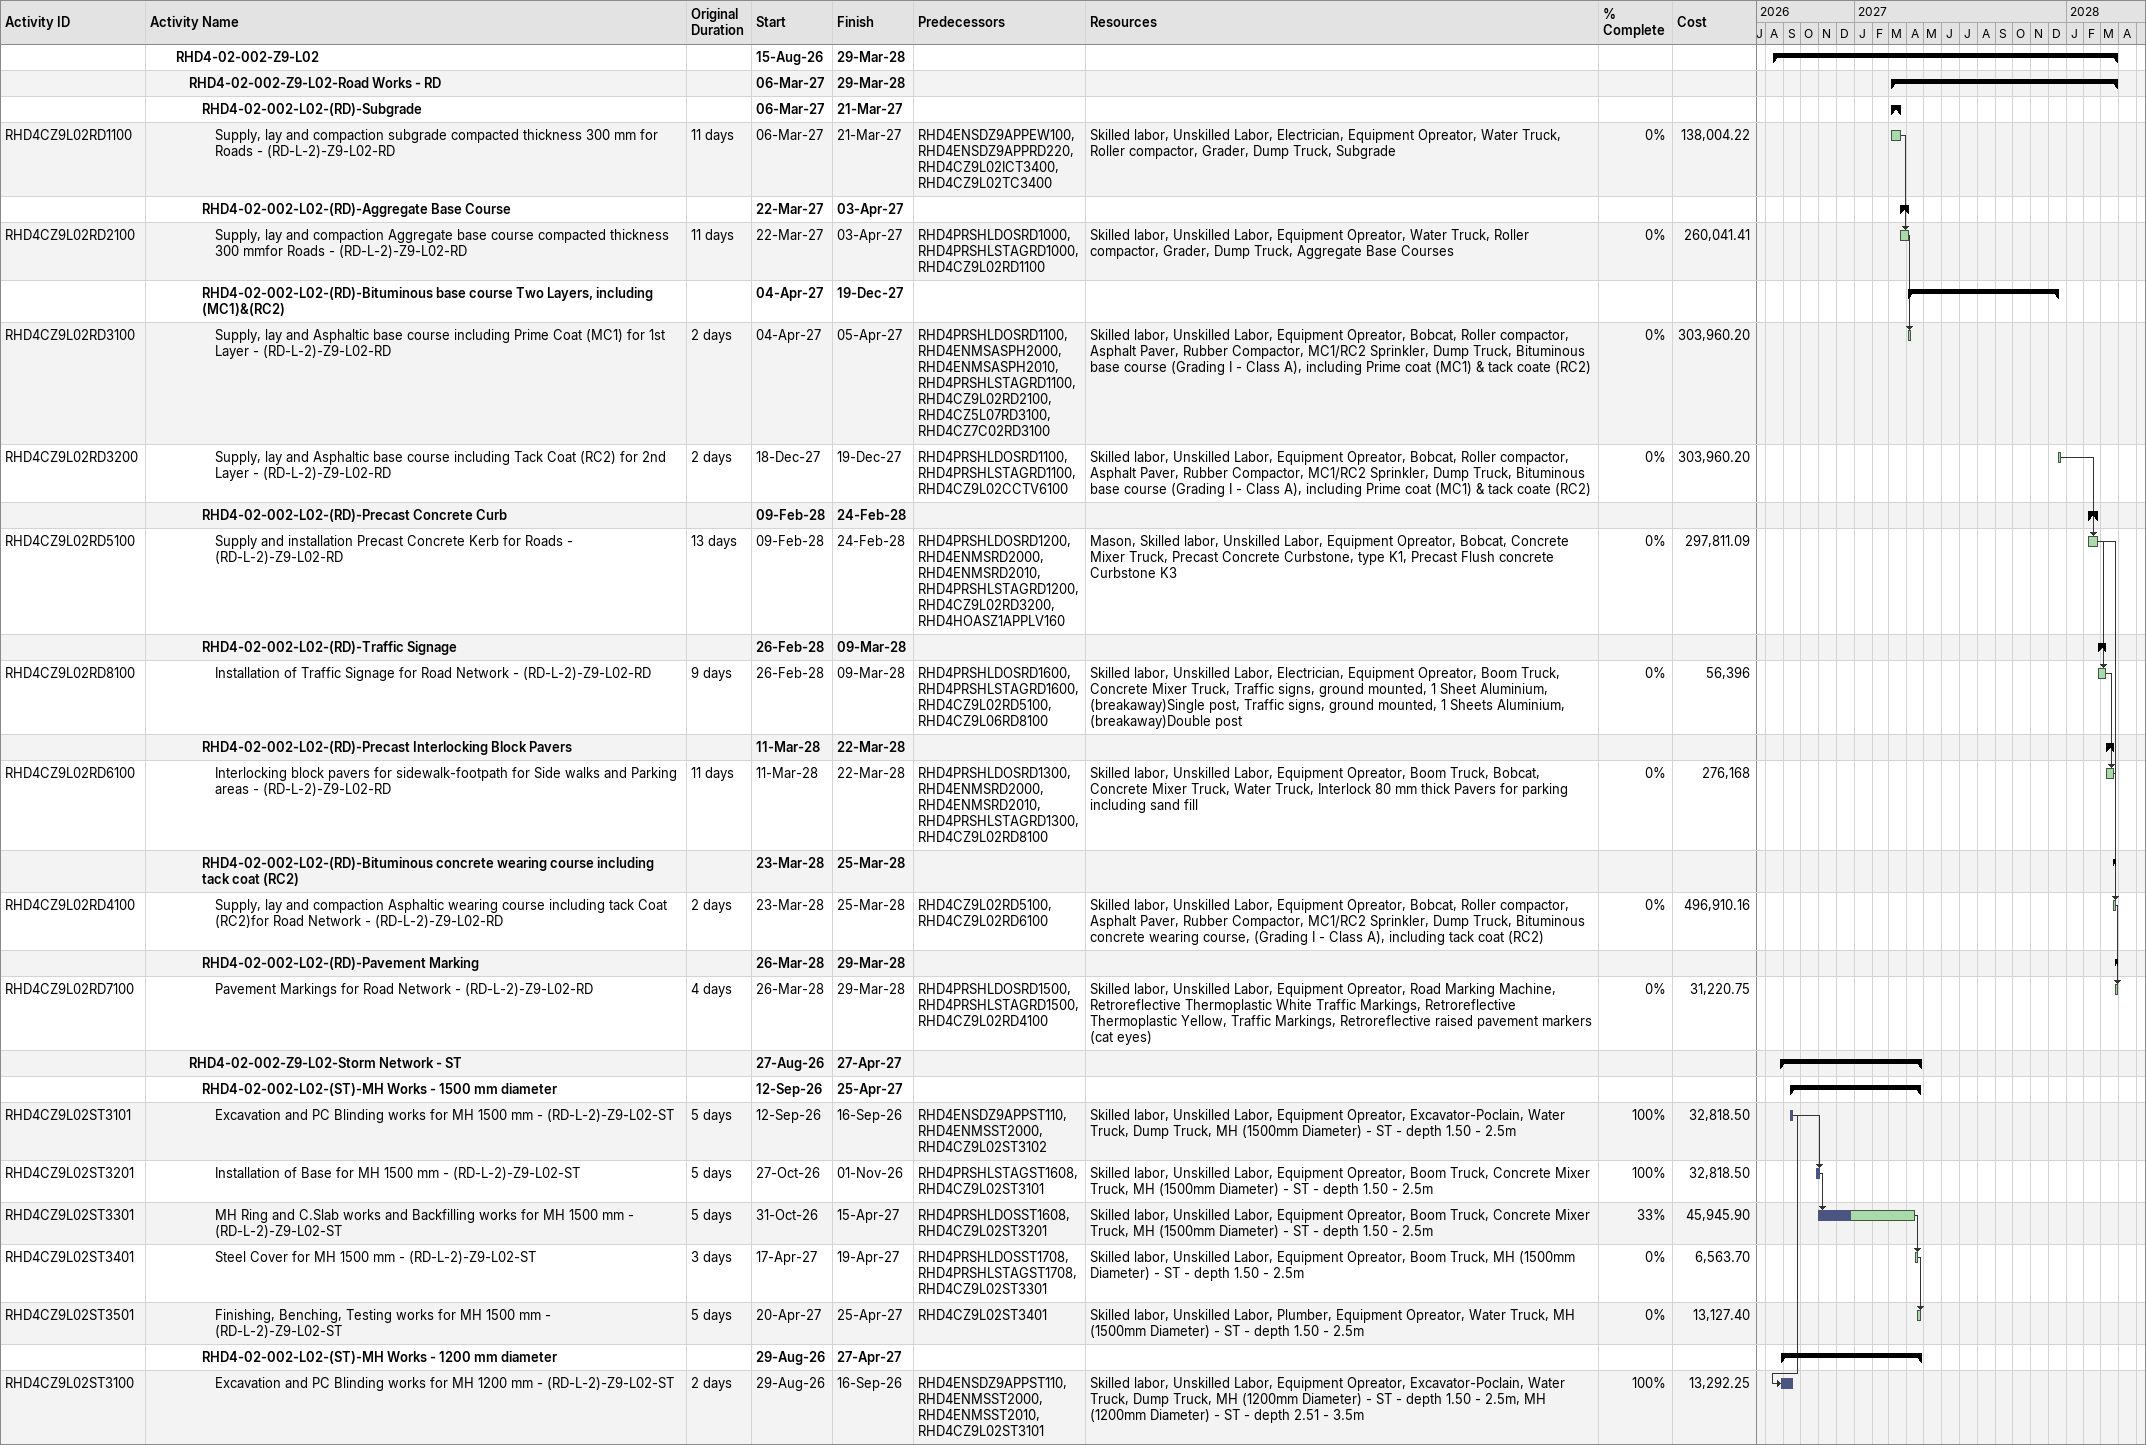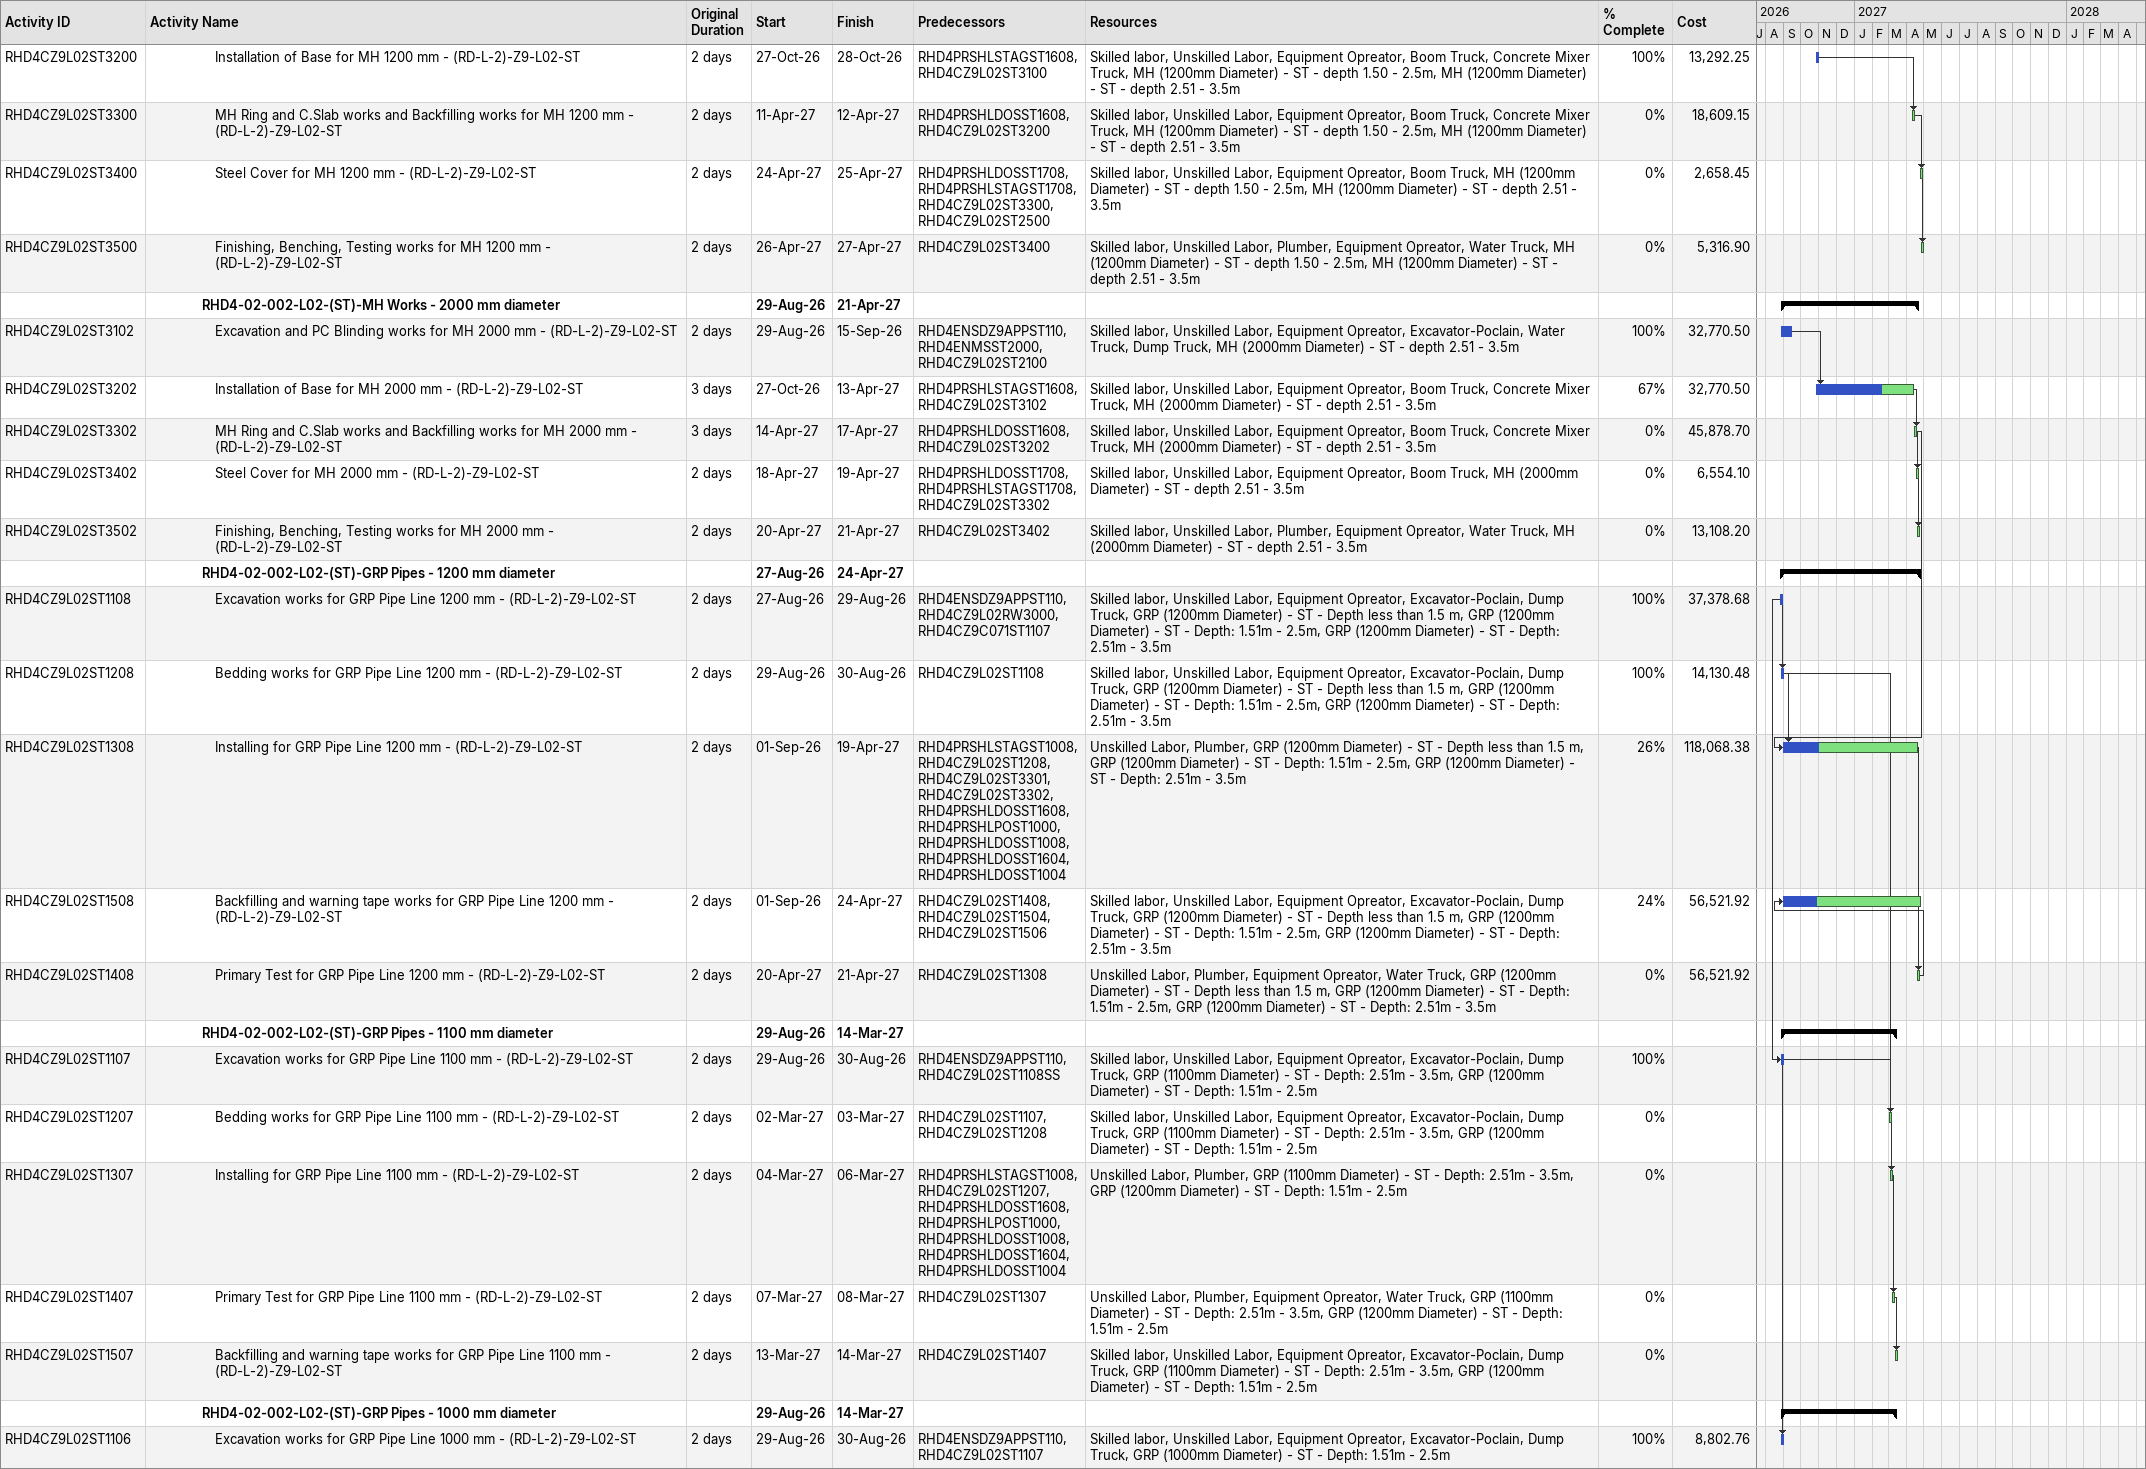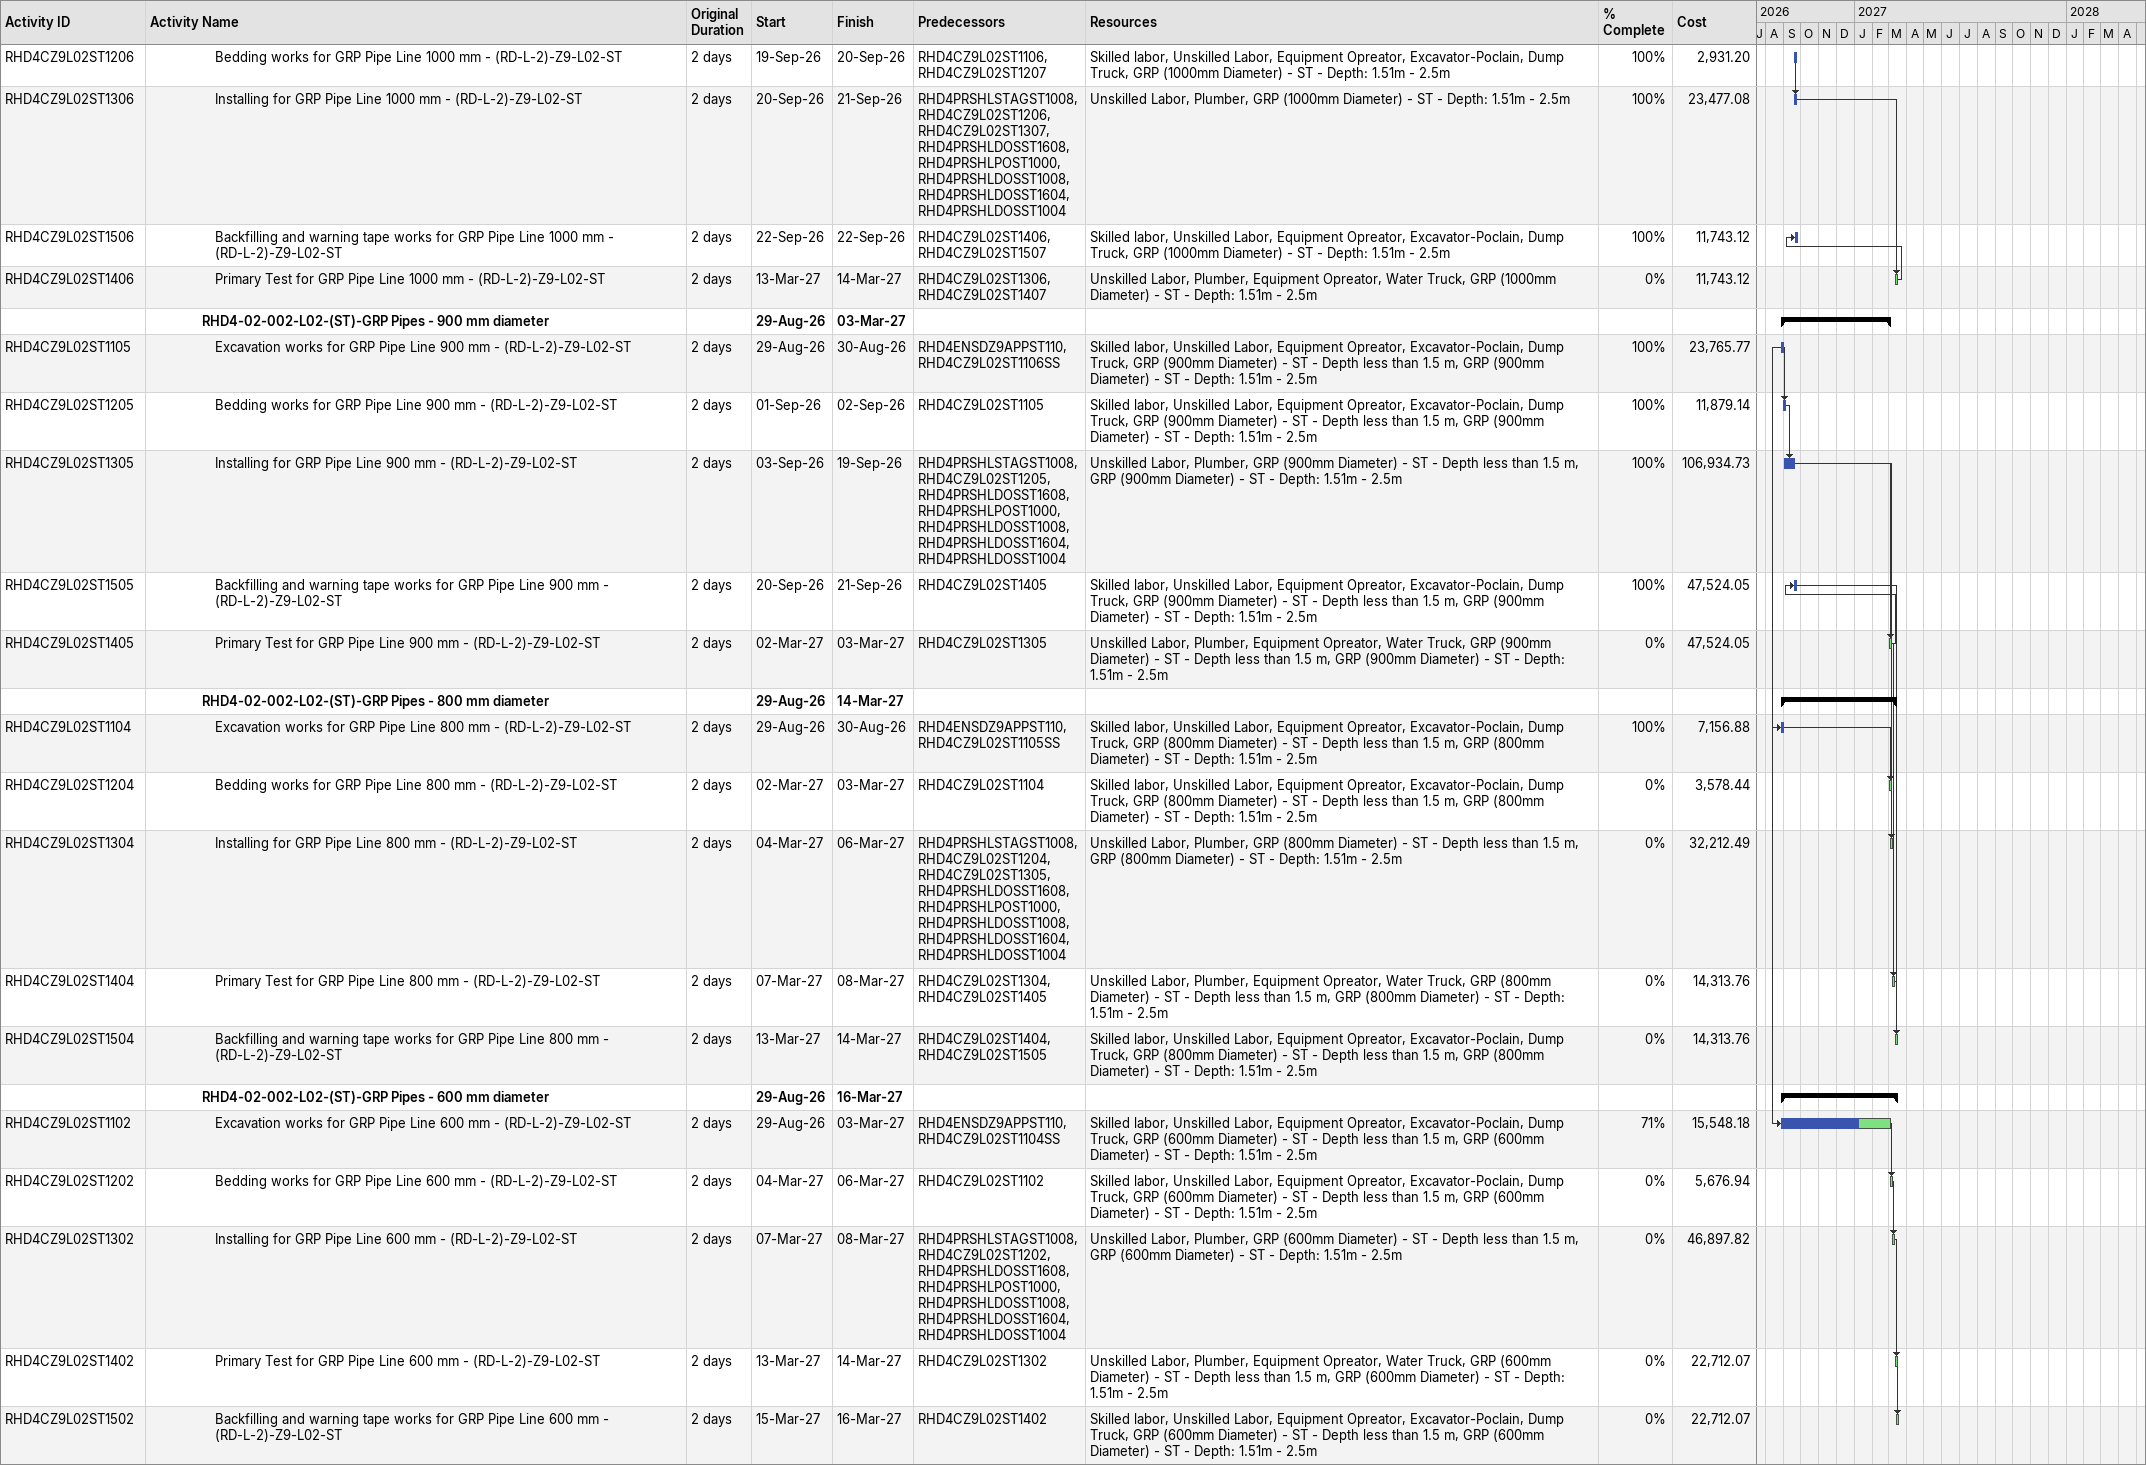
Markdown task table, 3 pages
| ID | Level | Task | Original duration | Start | Finish | Predecessors | Resources | % complete | Cost |
|---|---|---|---|---|---|---|---|---|---|
|  | 3 | **RHD4-02-002-Z9-L02** |  | 2026-08-15 | 2028-03-29 |  |  |  |  |
|  | 4 | **RHD4-02-002-Z9-L02-Road Works - RD** |  | 2027-03-06 | 2028-03-29 |  |  |  |  |
|  | 5 | **RHD4-02-002-L02-(RD)-Subgrade** |  | 2027-03-06 | 2027-03-21 |  |  |  |  |
| RHD4CZ9L02RD1100 | 6 | Supply, lay and compaction subgrade compacted thickness 300 mm for Roads - (RD-L-2)-Z9-L02-RD | 11d | 2027-03-06 | 2027-03-21 | RHD4ENSDZ9APPEW100, RHD4ENSDZ9APPRD220, RHD4CZ9L02ICT3400, RHD4CZ9L02TC3400 | Skilled labor, Unskilled Labor, Electrician, Equipment Opreator, Water Truck, Roller compactor, Grader, Dump Truck, Subgrade | 0 | 138004.22 |
|  | 5 | **RHD4-02-002-L02-(RD)-Aggregate Base Course** |  | 2027-03-22 | 2027-04-03 |  |  |  |  |
| RHD4CZ9L02RD2100 | 6 | Supply, lay and compaction Aggregate base course compacted thickness 300 mmfor Roads - (RD-L-2)-Z9-L02-RD | 11d | 2027-03-22 | 2027-04-03 | RHD4PRSHLDOSRD1000, RHD4PRSHLSTAGRD1000, RHD4CZ9L02RD1100 | Skilled labor, Unskilled Labor, Equipment Opreator, Water Truck, Roller compactor, Grader, Dump Truck, Aggregate Base Courses | 0 | 260041.41 |
|  | 5 | **RHD4-02-002-L02-(RD)-Bituminous base course Two Layers, including (MC1)&(RC2)** |  | 2027-04-04 | 2027-12-19 |  |  |  |  |
| RHD4CZ9L02RD3100 | 6 | Supply, lay and Asphaltic base course including Prime Coat (MC1) for 1st Layer - (RD-L-2)-Z9-L02-RD | 2d | 2027-04-04 | 2027-04-05 | RHD4PRSHLDOSRD1100, RHD4ENMSASPH2000, RHD4ENMSASPH2010, RHD4PRSHLSTAGRD1100, RHD4CZ9L02RD2100, RHD4CZ5L07RD3100, RHD4CZ7C02RD3100 | Skilled labor, Unskilled Labor, Equipment Opreator, Bobcat, Roller compactor, Asphalt Paver, Rubber Compactor, MC1/RC2 Sprinkler, Dump Truck, Bituminous base course (Grading I - Class A), including Prime coat (MC1) & tack coate (RC2) | 0 | 303960.20 |
| RHD4CZ9L02RD3200 | 6 | Supply, lay and Asphaltic base course including Tack Coat (RC2) for 2nd Layer - (RD-L-2)-Z9-L02-RD | 2d | 2027-12-18 | 2027-12-19 | RHD4PRSHLDOSRD1100, RHD4PRSHLSTAGRD1100, RHD4CZ9L02CCTV6100 | Skilled labor, Unskilled Labor, Equipment Opreator, Bobcat, Roller compactor, Asphalt Paver, Rubber Compactor, MC1/RC2 Sprinkler, Dump Truck, Bituminous base course (Grading I - Class A), including Prime coat (MC1) & tack coate (RC2) | 0 | 303960.20 |
|  | 5 | **RHD4-02-002-L02-(RD)-Precast Concrete Curb** |  | 2028-02-09 | 2028-02-24 |  |  |  |  |
| RHD4CZ9L02RD5100 | 6 | Supply and installation Precast Concrete Kerb for Roads - (RD-L-2)-Z9-L02-RD | 13d | 2028-02-09 | 2028-02-24 | RHD4PRSHLDOSRD1200, RHD4ENMSRD2000, RHD4ENMSRD2010, RHD4PRSHLSTAGRD1200, RHD4CZ9L02RD3200, RHD4HOASZ1APPLV160 | Mason, Skilled labor, Unskilled Labor, Equipment Opreator, Bobcat, Concrete Mixer Truck, Precast Concrete Curbstone, type K1, Precast Flush concrete Curbstone K3 | 0 | 297811.09 |
|  | 5 | **RHD4-02-002-L02-(RD)-Traffic Signage** |  | 2028-02-26 | 2028-03-09 |  |  |  |  |
| RHD4CZ9L02RD8100 | 6 | Installation of Traffic Signage for Road Network - (RD-L-2)-Z9-L02-RD | 9d | 2028-02-26 | 2028-03-09 | RHD4PRSHLDOSRD1600, RHD4PRSHLSTAGRD1600, RHD4CZ9L02RD5100, RHD4CZ9L06RD8100 | Skilled labor, Unskilled Labor, Electrician, Equipment Opreator, Boom Truck, Concrete Mixer Truck, Traffic signs, ground mounted, 1 Sheet Aluminium, (breakaway)Single post, Traffic signs, ground mounted, 1 Sheets Aluminium, (breakaway)Double post | 0 | 56396 |
|  | 5 | **RHD4-02-002-L02-(RD)-Precast Interlocking Block Pavers** |  | 2028-03-11 | 2028-03-22 |  |  |  |  |
| RHD4CZ9L02RD6100 | 6 | Interlocking block pavers for sidewalk-footpath for Side walks and Parking areas - (RD-L-2)-Z9-L02-RD | 11d | 2028-03-11 | 2028-03-22 | RHD4PRSHLDOSRD1300, RHD4ENMSRD2000, RHD4ENMSRD2010, RHD4PRSHLSTAGRD1300, RHD4CZ9L02RD8100 | Skilled labor, Unskilled Labor, Equipment Opreator, Boom Truck, Bobcat, Concrete Mixer Truck, Water Truck, Interlock 80 mm thick Pavers for parking including sand fill | 0 | 276168 |
|  | 5 | **RHD4-02-002-L02-(RD)-Bituminous concrete wearing course including tack coat (RC2)** |  | 2028-03-23 | 2028-03-25 |  |  |  |  |
| RHD4CZ9L02RD4100 | 6 | Supply, lay and compaction Asphaltic wearing course including tack Coat (RC2)for Road Network - (RD-L-2)-Z9-L02-RD | 2d | 2028-03-23 | 2028-03-25 | RHD4CZ9L02RD5100, RHD4CZ9L02RD6100 | Skilled labor, Unskilled Labor, Equipment Opreator, Bobcat, Roller compactor, Asphalt Paver, Rubber Compactor, MC1/RC2 Sprinkler, Dump Truck, Bituminous concrete wearing course, (Grading I - Class A), including tack coat (RC2) | 0 | 496910.16 |
|  | 5 | **RHD4-02-002-L02-(RD)-Pavement Marking** |  | 2028-03-26 | 2028-03-29 |  |  |  |  |
| RHD4CZ9L02RD7100 | 6 | Pavement Markings for Road Network - (RD-L-2)-Z9-L02-RD | 4d | 2028-03-26 | 2028-03-29 | RHD4PRSHLDOSRD1500, RHD4PRSHLSTAGRD1500, RHD4CZ9L02RD4100 | Skilled labor, Unskilled Labor, Equipment Opreator, Road Marking Machine, Retroreflective Thermoplastic White Traffic Markings, Retroreflective Thermoplastic Yellow, Traffic Markings, Retroreflective raised pavement markers (cat eyes) | 0 | 31220.75 |
|  | 4 | **RHD4-02-002-Z9-L02-Storm Network - ST** |  | 2026-08-27 | 2027-04-27 |  |  |  |  |
|  | 5 | **RHD4-02-002-L02-(ST)-MH Works - 1500 mm diameter** |  | 2026-09-12 | 2027-04-25 |  |  |  |  |
| RHD4CZ9L02ST3101 | 6 | Excavation and PC Blinding works for MH 1500 mm - (RD-L-2)-Z9-L02-ST | 5d | 2026-09-12 | 2026-09-16 | RHD4ENSDZ9APPST110, RHD4ENMSST2000, RHD4CZ9L02ST3102 | Skilled labor, Unskilled Labor, Equipment Opreator, Excavator-Poclain, Water Truck, Dump Truck, MH (1500mm Diameter) - ST - depth 1.50 - 2.5m | 100 | 32818.50 |
| RHD4CZ9L02ST3201 | 6 | Installation of Base for MH 1500 mm - (RD-L-2)-Z9-L02-ST | 5d | 2026-10-27 | 2026-11-01 | RHD4PRSHLSTAGST1608, RHD4CZ9L02ST3101 | Skilled labor, Unskilled Labor, Equipment Opreator, Boom Truck, Concrete Mixer Truck, MH (1500mm Diameter) - ST - depth 1.50 - 2.5m | 100 | 32818.50 |
| RHD4CZ9L02ST3301 | 6 | MH Ring and C.Slab works and Backfilling works for MH 1500 mm - (RD-L-2)-Z9-L02-ST | 5d | 2026-10-31 | 2027-04-15 | RHD4PRSHLDOSST1608, RHD4CZ9L02ST3201 | Skilled labor, Unskilled Labor, Equipment Opreator, Boom Truck, Concrete Mixer Truck, MH (1500mm Diameter) - ST - depth 1.50 - 2.5m | 33 | 45945.90 |
| RHD4CZ9L02ST3401 | 6 | Steel Cover for MH 1500 mm - (RD-L-2)-Z9-L02-ST | 3d | 2027-04-17 | 2027-04-19 | RHD4PRSHLDOSST1708, RHD4PRSHLSTAGST1708, RHD4CZ9L02ST3301 | Skilled labor, Unskilled Labor, Equipment Opreator, Boom Truck, MH (1500mm Diameter) - ST - depth 1.50 - 2.5m | 0 | 6563.70 |
| RHD4CZ9L02ST3501 | 6 | Finishing, Benching, Testing works for MH 1500 mm - (RD-L-2)-Z9-L02-ST | 5d | 2027-04-20 | 2027-04-25 | RHD4CZ9L02ST3401 | Skilled labor, Unskilled Labor, Plumber, Equipment Opreator, Water Truck, MH (1500mm Diameter) - ST - depth 1.50 - 2.5m | 0 | 13127.40 |
|  | 5 | **RHD4-02-002-L02-(ST)-MH Works - 1200 mm diameter** |  | 2026-08-29 | 2027-04-27 |  |  |  |  |
| RHD4CZ9L02ST3100 | 6 | Excavation and PC Blinding works for MH 1200 mm - (RD-L-2)-Z9-L02-ST | 2d | 2026-08-29 | 2026-09-16 | RHD4ENSDZ9APPST110, RHD4ENMSST2000, RHD4ENMSST2010, RHD4CZ9L02ST3101 | Skilled labor, Unskilled Labor, Equipment Opreator, Excavator-Poclain, Water Truck, Dump Truck, MH (1200mm Diameter) - ST - depth 1.50 - 2.5m, MH (1200mm Diameter) - ST - depth 2.51 - 3.5m | 100 | 13292.25 |
| RHD4CZ9L02ST3200 | 6 | Installation of Base for MH 1200 mm - (RD-L-2)-Z9-L02-ST | 2d | 2026-10-27 | 2026-10-28 | RHD4PRSHLSTAGST1608, RHD4CZ9L02ST3100 | Skilled labor, Unskilled Labor, Equipment Opreator, Boom Truck, Concrete Mixer Truck, MH (1200mm Diameter) - ST - depth 1.50 - 2.5m, MH (1200mm Diameter) - ST - depth 2.51 - 3.5m | 100 | 13292.25 |
| RHD4CZ9L02ST3300 | 6 | MH Ring and C.Slab works and Backfilling works for MH 1200 mm - (RD-L-2)-Z9-L02-ST | 2d | 2027-04-11 | 2027-04-12 | RHD4PRSHLDOSST1608, RHD4CZ9L02ST3200 | Skilled labor, Unskilled Labor, Equipment Opreator, Boom Truck, Concrete Mixer Truck, MH (1200mm Diameter) - ST - depth 1.50 - 2.5m, MH (1200mm Diameter) - ST - depth 2.51 - 3.5m | 0 | 18609.15 |
| RHD4CZ9L02ST3400 | 6 | Steel Cover for MH 1200 mm - (RD-L-2)-Z9-L02-ST | 2d | 2027-04-24 | 2027-04-25 | RHD4PRSHLDOSST1708, RHD4PRSHLSTAGST1708, RHD4CZ9L02ST3300, RHD4CZ9L02ST2500 | Skilled labor, Unskilled Labor, Equipment Opreator, Boom Truck, MH (1200mm Diameter) - ST - depth 1.50 - 2.5m, MH (1200mm Diameter) - ST - depth 2.51 - 3.5m | 0 | 2658.45 |
| RHD4CZ9L02ST3500 | 6 | Finishing, Benching, Testing works for MH 1200 mm - (RD-L-2)-Z9-L02-ST | 2d | 2027-04-26 | 2027-04-27 | RHD4CZ9L02ST3400 | Skilled labor, Unskilled Labor, Plumber, Equipment Opreator, Water Truck, MH (1200mm Diameter) - ST - depth 1.50 - 2.5m, MH (1200mm Diameter) - ST - depth 2.51 - 3.5m | 0 | 5316.90 |
|  | 5 | **RHD4-02-002-L02-(ST)-MH Works - 2000 mm diameter** |  | 2026-08-29 | 2027-04-21 |  |  |  |  |
| RHD4CZ9L02ST3102 | 6 | Excavation and PC Blinding works for MH 2000 mm - (RD-L-2)-Z9-L02-ST | 2d | 2026-08-29 | 2026-09-15 | RHD4ENSDZ9APPST110, RHD4ENMSST2000, RHD4CZ9L02ST2100 | Skilled labor, Unskilled Labor, Equipment Opreator, Excavator-Poclain, Water Truck, Dump Truck, MH (2000mm Diameter) - ST - depth 2.51 - 3.5m | 100 | 32770.50 |
| RHD4CZ9L02ST3202 | 6 | Installation of Base for MH 2000 mm - (RD-L-2)-Z9-L02-ST | 3d | 2026-10-27 | 2027-04-13 | RHD4PRSHLSTAGST1608, RHD4CZ9L02ST3102 | Skilled labor, Unskilled Labor, Equipment Opreator, Boom Truck, Concrete Mixer Truck, MH (2000mm Diameter) - ST - depth 2.51 - 3.5m | 67 | 32770.50 |
| RHD4CZ9L02ST3302 | 6 | MH Ring and C.Slab works and Backfilling works for MH 2000 mm - (RD-L-2)-Z9-L02-ST | 3d | 2027-04-14 | 2027-04-17 | RHD4PRSHLDOSST1608, RHD4CZ9L02ST3202 | Skilled labor, Unskilled Labor, Equipment Opreator, Boom Truck, Concrete Mixer Truck, MH (2000mm Diameter) - ST - depth 2.51 - 3.5m | 0 | 45878.70 |
| RHD4CZ9L02ST3402 | 6 | Steel Cover for MH 2000 mm - (RD-L-2)-Z9-L02-ST | 2d | 2027-04-18 | 2027-04-19 | RHD4PRSHLDOSST1708, RHD4PRSHLSTAGST1708, RHD4CZ9L02ST3302 | Skilled labor, Unskilled Labor, Equipment Opreator, Boom Truck, MH (2000mm Diameter) - ST - depth 2.51 - 3.5m | 0 | 6554.10 |
| RHD4CZ9L02ST3502 | 6 | Finishing, Benching, Testing works for MH 2000 mm - (RD-L-2)-Z9-L02-ST | 2d | 2027-04-20 | 2027-04-21 | RHD4CZ9L02ST3402 | Skilled labor, Unskilled Labor, Plumber, Equipment Opreator, Water Truck, MH (2000mm Diameter) - ST - depth 2.51 - 3.5m | 0 | 13108.20 |
|  | 5 | **RHD4-02-002-L02-(ST)-GRP Pipes - 1200 mm diameter** |  | 2026-08-27 | 2027-04-24 |  |  |  |  |
| RHD4CZ9L02ST1108 | 6 | Excavation works for GRP Pipe Line 1200 mm - (RD-L-2)-Z9-L02-ST | 2d | 2026-08-27 | 2026-08-29 | RHD4ENSDZ9APPST110, RHD4CZ9L02RW3000, RHD4CZ9C071ST1107 | Skilled labor, Unskilled Labor, Equipment Opreator, Excavator-Poclain, Dump Truck, GRP (1200mm Diameter) - ST - Depth less than 1.5 m, GRP (1200mm Diameter) - ST - Depth: 1.51m - 2.5m, GRP (1200mm Diameter) - ST - Depth: 2.51m - 3.5m | 100 | 37378.68 |
| RHD4CZ9L02ST1208 | 6 | Bedding works for GRP Pipe Line 1200 mm - (RD-L-2)-Z9-L02-ST | 2d | 2026-08-29 | 2026-08-30 | RHD4CZ9L02ST1108 | Skilled labor, Unskilled Labor, Equipment Opreator, Excavator-Poclain, Dump Truck, GRP (1200mm Diameter) - ST - Depth less than 1.5 m, GRP (1200mm Diameter) - ST - Depth: 1.51m - 2.5m, GRP (1200mm Diameter) - ST - Depth: 2.51m - 3.5m | 100 | 14130.48 |
| RHD4CZ9L02ST1308 | 6 | Installing for GRP Pipe Line 1200 mm - (RD-L-2)-Z9-L02-ST | 2d | 2026-09-01 | 2027-04-19 | RHD4PRSHLSTAGST1008, RHD4CZ9L02ST1208, RHD4CZ9L02ST3301, RHD4CZ9L02ST3302, RHD4PRSHLDOSST1608, RHD4PRSHLPOST1000, RHD4PRSHLDOSST1008, RHD4PRSHLDOSST1604, RHD4PRSHLDOSST1004 | Unskilled Labor, Plumber, GRP (1200mm Diameter) - ST - Depth less than 1.5 m, GRP (1200mm Diameter) - ST - Depth: 1.51m - 2.5m, GRP (1200mm Diameter) - ST - Depth: 2.51m - 3.5m | 26 | 118068.38 |
| RHD4CZ9L02ST1508 | 6 | Backfilling and warning tape works for GRP Pipe Line 1200 mm - (RD-L-2)-Z9-L02-ST | 2d | 2026-09-01 | 2027-04-24 | RHD4CZ9L02ST1408, RHD4CZ9L02ST1504, RHD4CZ9L02ST1506 | Skilled labor, Unskilled Labor, Equipment Opreator, Excavator-Poclain, Dump Truck, GRP (1200mm Diameter) - ST - Depth less than 1.5 m, GRP (1200mm Diameter) - ST - Depth: 1.51m - 2.5m, GRP (1200mm Diameter) - ST - Depth: 2.51m - 3.5m | 24 | 56521.92 |
| RHD4CZ9L02ST1408 | 6 | Primary Test for GRP Pipe Line 1200 mm - (RD-L-2)-Z9-L02-ST | 2d | 2027-04-20 | 2027-04-21 | RHD4CZ9L02ST1308 | Unskilled Labor, Plumber, Equipment Opreator, Water Truck, GRP (1200mm Diameter) - ST - Depth less than 1.5 m, GRP (1200mm Diameter) - ST - Depth: 1.51m - 2.5m, GRP (1200mm Diameter) - ST - Depth: 2.51m - 3.5m | 0 | 56521.92 |
|  | 5 | **RHD4-02-002-L02-(ST)-GRP Pipes - 1100 mm diameter** |  | 2026-08-29 | 2027-03-14 |  |  |  |  |
| RHD4CZ9L02ST1107 | 6 | Excavation works for GRP Pipe Line 1100 mm - (RD-L-2)-Z9-L02-ST | 2d | 2026-08-29 | 2026-08-30 | RHD4ENSDZ9APPST110, RHD4CZ9L02ST1108SS | Skilled labor, Unskilled Labor, Equipment Opreator, Excavator-Poclain, Dump Truck, GRP (1100mm Diameter) - ST - Depth: 2.51m - 3.5m, GRP (1200mm Diameter) - ST - Depth: 1.51m - 2.5m | 100 |  |
| RHD4CZ9L02ST1207 | 6 | Bedding works for GRP Pipe Line 1100 mm - (RD-L-2)-Z9-L02-ST | 2d | 2027-03-02 | 2027-03-03 | RHD4CZ9L02ST1107, RHD4CZ9L02ST1208 | Skilled labor, Unskilled Labor, Equipment Opreator, Excavator-Poclain, Dump Truck, GRP (1100mm Diameter) - ST - Depth: 2.51m - 3.5m, GRP (1200mm Diameter) - ST - Depth: 1.51m - 2.5m | 0 |  |
| RHD4CZ9L02ST1307 | 6 | Installing for GRP Pipe Line 1100 mm - (RD-L-2)-Z9-L02-ST | 2d | 2027-03-04 | 2027-03-06 | RHD4PRSHLSTAGST1008, RHD4CZ9L02ST1207, RHD4PRSHLDOSST1608, RHD4PRSHLPOST1000, RHD4PRSHLDOSST1008, RHD4PRSHLDOSST1604, RHD4PRSHLDOSST1004 | Unskilled Labor, Plumber, GRP (1100mm Diameter) - ST - Depth: 2.51m - 3.5m, GRP (1200mm Diameter) - ST - Depth: 1.51m - 2.5m | 0 |  |
| RHD4CZ9L02ST1407 | 6 | Primary Test for GRP Pipe Line 1100 mm - (RD-L-2)-Z9-L02-ST | 2d | 2027-03-07 | 2027-03-08 | RHD4CZ9L02ST1307 | Unskilled Labor, Plumber, Equipment Opreator, Water Truck, GRP (1100mm Diameter) - ST - Depth: 2.51m - 3.5m, GRP (1200mm Diameter) - ST - Depth: 1.51m - 2.5m | 0 |  |
| RHD4CZ9L02ST1507 | 6 | Backfilling and warning tape works for GRP Pipe Line 1100 mm - (RD-L-2)-Z9-L02-ST | 2d | 2027-03-13 | 2027-03-14 | RHD4CZ9L02ST1407 | Skilled labor, Unskilled Labor, Equipment Opreator, Excavator-Poclain, Dump Truck, GRP (1100mm Diameter) - ST - Depth: 2.51m - 3.5m, GRP (1200mm Diameter) - ST - Depth: 1.51m - 2.5m | 0 |  |
|  | 5 | **RHD4-02-002-L02-(ST)-GRP Pipes - 1000 mm diameter** |  | 2026-08-29 | 2027-03-14 |  |  |  |  |
| RHD4CZ9L02ST1106 | 6 | Excavation works for GRP Pipe Line 1000 mm - (RD-L-2)-Z9-L02-ST | 2d | 2026-08-29 | 2026-08-30 | RHD4ENSDZ9APPST110, RHD4CZ9L02ST1107 | Skilled labor, Unskilled Labor, Equipment Opreator, Excavator-Poclain, Dump Truck, GRP (1000mm Diameter) - ST - Depth: 1.51m - 2.5m | 100 | 8802.76 |
| RHD4CZ9L02ST1206 | 6 | Bedding works for GRP Pipe Line 1000 mm - (RD-L-2)-Z9-L02-ST | 2d | 2026-09-19 | 2026-09-20 | RHD4CZ9L02ST1106, RHD4CZ9L02ST1207 | Skilled labor, Unskilled Labor, Equipment Opreator, Excavator-Poclain, Dump Truck, GRP (1000mm Diameter) - ST - Depth: 1.51m - 2.5m | 100 | 2931.20 |
| RHD4CZ9L02ST1306 | 6 | Installing for GRP Pipe Line 1000 mm - (RD-L-2)-Z9-L02-ST | 2d | 2026-09-20 | 2026-09-21 | RHD4PRSHLSTAGST1008, RHD4CZ9L02ST1206, RHD4CZ9L02ST1307, RHD4PRSHLDOSST1608, RHD4PRSHLPOST1000, RHD4PRSHLDOSST1008, RHD4PRSHLDOSST1604, RHD4PRSHLDOSST1004 | Unskilled Labor, Plumber, GRP (1000mm Diameter) - ST - Depth: 1.51m - 2.5m | 100 | 23477.08 |
| RHD4CZ9L02ST1506 | 6 | Backfilling and warning tape works for GRP Pipe Line 1000 mm - (RD-L-2)-Z9-L02-ST | 2d | 2026-09-22 | 2026-09-22 | RHD4CZ9L02ST1406, RHD4CZ9L02ST1507 | Skilled labor, Unskilled Labor, Equipment Opreator, Excavator-Poclain, Dump Truck, GRP (1000mm Diameter) - ST - Depth: 1.51m - 2.5m | 100 | 11743.12 |
| RHD4CZ9L02ST1406 | 6 | Primary Test for GRP Pipe Line 1000 mm - (RD-L-2)-Z9-L02-ST | 2d | 2027-03-13 | 2027-03-14 | RHD4CZ9L02ST1306, RHD4CZ9L02ST1407 | Unskilled Labor, Plumber, Equipment Opreator, Water Truck, GRP (1000mm Diameter) - ST - Depth: 1.51m - 2.5m | 0 | 11743.12 |
|  | 5 | **RHD4-02-002-L02-(ST)-GRP Pipes - 900 mm diameter** |  | 2026-08-29 | 2027-03-03 |  |  |  |  |
| RHD4CZ9L02ST1105 | 6 | Excavation works for GRP Pipe Line 900 mm - (RD-L-2)-Z9-L02-ST | 2d | 2026-08-29 | 2026-08-30 | RHD4ENSDZ9APPST110, RHD4CZ9L02ST1106SS | Skilled labor, Unskilled Labor, Equipment Opreator, Excavator-Poclain, Dump Truck, GRP (900mm Diameter) - ST - Depth less than 1.5 m, GRP (900mm Diameter) - ST - Depth: 1.51m - 2.5m | 100 | 23765.77 |
| RHD4CZ9L02ST1205 | 6 | Bedding works for GRP Pipe Line 900 mm - (RD-L-2)-Z9-L02-ST | 2d | 2026-09-01 | 2026-09-02 | RHD4CZ9L02ST1105 | Skilled labor, Unskilled Labor, Equipment Opreator, Excavator-Poclain, Dump Truck, GRP (900mm Diameter) - ST - Depth less than 1.5 m, GRP (900mm Diameter) - ST - Depth: 1.51m - 2.5m | 100 | 11879.14 |
| RHD4CZ9L02ST1305 | 6 | Installing for GRP Pipe Line 900 mm - (RD-L-2)-Z9-L02-ST | 2d | 2026-09-03 | 2026-09-19 | RHD4PRSHLSTAGST1008, RHD4CZ9L02ST1205, RHD4PRSHLDOSST1608, RHD4PRSHLPOST1000, RHD4PRSHLDOSST1008, RHD4PRSHLDOSST1604, RHD4PRSHLDOSST1004 | Unskilled Labor, Plumber, GRP (900mm Diameter) - ST - Depth less than 1.5 m, GRP (900mm Diameter) - ST - Depth: 1.51m - 2.5m | 100 | 106934.73 |
| RHD4CZ9L02ST1505 | 6 | Backfilling and warning tape works for GRP Pipe Line 900 mm - (RD-L-2)-Z9-L02-ST | 2d | 2026-09-20 | 2026-09-21 | RHD4CZ9L02ST1405 | Skilled labor, Unskilled Labor, Equipment Opreator, Excavator-Poclain, Dump Truck, GRP (900mm Diameter) - ST - Depth less than 1.5 m, GRP (900mm Diameter) - ST - Depth: 1.51m - 2.5m | 100 | 47524.05 |
| RHD4CZ9L02ST1405 | 6 | Primary Test for GRP Pipe Line 900 mm - (RD-L-2)-Z9-L02-ST | 2d | 2027-03-02 | 2027-03-03 | RHD4CZ9L02ST1305 | Unskilled Labor, Plumber, Equipment Opreator, Water Truck, GRP (900mm Diameter) - ST - Depth less than 1.5 m, GRP (900mm Diameter) - ST - Depth: 1.51m - 2.5m | 0 | 47524.05 |
|  | 5 | **RHD4-02-002-L02-(ST)-GRP Pipes - 800 mm diameter** |  | 2026-08-29 | 2027-03-14 |  |  |  |  |
| RHD4CZ9L02ST1104 | 6 | Excavation works for GRP Pipe Line 800 mm - (RD-L-2)-Z9-L02-ST | 2d | 2026-08-29 | 2026-08-30 | RHD4ENSDZ9APPST110, RHD4CZ9L02ST1105SS | Skilled labor, Unskilled Labor, Equipment Opreator, Excavator-Poclain, Dump Truck, GRP (800mm Diameter) - ST - Depth less than 1.5 m, GRP (800mm Diameter) - ST - Depth: 1.51m - 2.5m | 100 | 7156.88 |
| RHD4CZ9L02ST1204 | 6 | Bedding works for GRP Pipe Line 800 mm - (RD-L-2)-Z9-L02-ST | 2d | 2027-03-02 | 2027-03-03 | RHD4CZ9L02ST1104 | Skilled labor, Unskilled Labor, Equipment Opreator, Excavator-Poclain, Dump Truck, GRP (800mm Diameter) - ST - Depth less than 1.5 m, GRP (800mm Diameter) - ST - Depth: 1.51m - 2.5m | 0 | 3578.44 |
| RHD4CZ9L02ST1304 | 6 | Installing for GRP Pipe Line 800 mm - (RD-L-2)-Z9-L02-ST | 2d | 2027-03-04 | 2027-03-06 | RHD4PRSHLSTAGST1008, RHD4CZ9L02ST1204, RHD4CZ9L02ST1305, RHD4PRSHLDOSST1608, RHD4PRSHLPOST1000, RHD4PRSHLDOSST1008, RHD4PRSHLDOSST1604, RHD4PRSHLDOSST1004 | Unskilled Labor, Plumber, GRP (800mm Diameter) - ST - Depth less than 1.5 m, GRP (800mm Diameter) - ST - Depth: 1.51m - 2.5m | 0 | 32212.49 |
| RHD4CZ9L02ST1404 | 6 | Primary Test for GRP Pipe Line 800 mm - (RD-L-2)-Z9-L02-ST | 2d | 2027-03-07 | 2027-03-08 | RHD4CZ9L02ST1304, RHD4CZ9L02ST1405 | Unskilled Labor, Plumber, Equipment Opreator, Water Truck, GRP (800mm Diameter) - ST - Depth less than 1.5 m, GRP (800mm Diameter) - ST - Depth: 1.51m - 2.5m | 0 | 14313.76 |
| RHD4CZ9L02ST1504 | 6 | Backfilling and warning tape works for GRP Pipe Line 800 mm - (RD-L-2)-Z9-L02-ST | 2d | 2027-03-13 | 2027-03-14 | RHD4CZ9L02ST1404, RHD4CZ9L02ST1505 | Skilled labor, Unskilled Labor, Equipment Opreator, Excavator-Poclain, Dump Truck, GRP (800mm Diameter) - ST - Depth less than 1.5 m, GRP (800mm Diameter) - ST - Depth: 1.51m - 2.5m | 0 | 14313.76 |
|  | 5 | **RHD4-02-002-L02-(ST)-GRP Pipes - 600 mm diameter** |  | 2026-08-29 | 2027-03-16 |  |  |  |  |
| RHD4CZ9L02ST1102 | 6 | Excavation works for GRP Pipe Line 600 mm - (RD-L-2)-Z9-L02-ST | 2d | 2026-08-29 | 2027-03-03 | RHD4ENSDZ9APPST110, RHD4CZ9L02ST1104SS | Skilled labor, Unskilled Labor, Equipment Opreator, Excavator-Poclain, Dump Truck, GRP (600mm Diameter) - ST - Depth less than 1.5 m, GRP (600mm Diameter) - ST - Depth: 1.51m - 2.5m | 71 | 15548.18 |
| RHD4CZ9L02ST1202 | 6 | Bedding works for GRP Pipe Line 600 mm - (RD-L-2)-Z9-L02-ST | 2d | 2027-03-04 | 2027-03-06 | RHD4CZ9L02ST1102 | Skilled labor, Unskilled Labor, Equipment Opreator, Excavator-Poclain, Dump Truck, GRP (600mm Diameter) - ST - Depth less than 1.5 m, GRP (600mm Diameter) - ST - Depth: 1.51m - 2.5m | 0 | 5676.94 |
| RHD4CZ9L02ST1302 | 6 | Installing for GRP Pipe Line 600 mm - (RD-L-2)-Z9-L02-ST | 2d | 2027-03-07 | 2027-03-08 | RHD4PRSHLSTAGST1008, RHD4CZ9L02ST1202, RHD4PRSHLDOSST1608, RHD4PRSHLPOST1000, RHD4PRSHLDOSST1008, RHD4PRSHLDOSST1604, RHD4PRSHLDOSST1004 | Unskilled Labor, Plumber, GRP (600mm Diameter) - ST - Depth less than 1.5 m, GRP (600mm Diameter) - ST - Depth: 1.51m - 2.5m | 0 | 46897.82 |
| RHD4CZ9L02ST1402 | 6 | Primary Test for GRP Pipe Line 600 mm - (RD-L-2)-Z9-L02-ST | 2d | 2027-03-13 | 2027-03-14 | RHD4CZ9L02ST1302 | Unskilled Labor, Plumber, Equipment Opreator, Water Truck, GRP (600mm Diameter) - ST - Depth less than 1.5 m, GRP (600mm Diameter) - ST - Depth: 1.51m - 2.5m | 0 | 22712.07 |
| RHD4CZ9L02ST1502 | 6 | Backfilling and warning tape works for GRP Pipe Line 600 mm - (RD-L-2)-Z9-L02-ST | 2d | 2027-03-15 | 2027-03-16 | RHD4CZ9L02ST1402 | Skilled labor, Unskilled Labor, Equipment Opreator, Excavator-Poclain, Dump Truck, GRP (600mm Diameter) - ST - Depth less than 1.5 m, GRP (600mm Diameter) - ST - Depth: 1.51m - 2.5m | 0 | 22712.07 |
